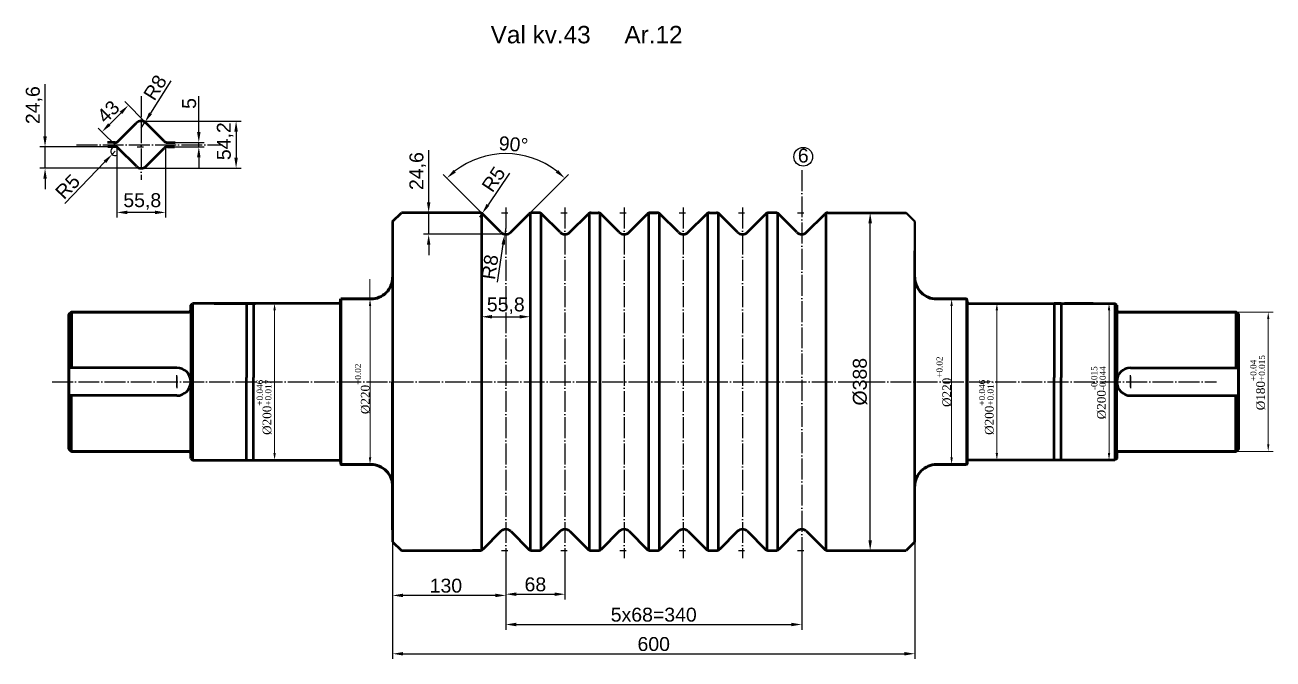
# Model space of a CAD drawing. Header units: millimetres. Extents: x 1526 to 31626, y -4643 to 9189.
# Drawn here: x 9181 to 10615, y 1457 to 2186 of the extents above; entities that cross this region are included whole.
import ezdxf

# ---------------------------------------------------------------- set-up
doc = ezdxf.new("R2010")
doc.units = ezdxf.units.MM
doc.linetypes.add('ACAD_ISO04W100', pattern=[30, 24, -3, 0, -3])
for name, color, linetype, lineweight in [('êîíòóðíàÿ', 7, 'Continuous', 53), ('контурная', 7, 'Continuous', 50), ('осевые', 1, 'ACAD_ISO04W100', 25), ('тонкая', 7, 'Continuous', 20), ('тонкий', 7, 'Continuous', 20)]:
    doc.layers.add(name, color=color, linetype=linetype, lineweight=lineweight)
doc.styles.add('s2.5v4', font='times.ttf', dxfattribs={"height": 10})
doc.styles.add('s2v4', font='arial.ttf', dxfattribs={"height": 8})
doc.styles.add('s3v2.5', font='arial.ttf', dxfattribs={"width": 0.8, "height": 7.5})
doc.styles.get("Standard").update_dxf_attribs({"font": 'arial.ttf'})
doc.dimstyles.new('s2.5v4', dxfattribs={"dimtxt": 10, "dimasz": 8, "dimexe": 5.5, "dimexo": 0.5, "dimgap": 3.5, "dimtad": 1, "dimdec": 0, "dimtxsty": 's2.5v4', "dimcen": 2.5, "dimclrd": 256, "dimclre": 1, "dimclrt": 256, "dimadec": 0, "dimazin": 0, "dimtfac": 1, "dimtdec": 0, "dimtmove": 0, "dimatfit": 3, "dimfxl": 1, "dimlwd": -1, "dimlwe": -1, "dimarcsym": 0})
doc.dimstyles.new('s3v2.5', dxfattribs={"dimtxt": 7.5, "dimasz": 4, "dimexe": 1.25, "dimexo": 0.625, "dimtad": 1, "dimtxsty": 's3v2.5', "dimcen": 1.5, "dimclrd": 6, "dimclre": 256, "dimclrt": 1, "dimadec": 0, "dimazin": 0, "dimtfac": 1, "dimtmove": 0, "dimatfit": 3, "dimfxl": 1, "dimlwd": -1, "dimlwe": -1, "dimarcsym": 0})
doc.dimstyles.new('s4v4', dxfattribs={"dimtxt": 16, "dimasz": 12, "dimexe": 6, "dimexo": 0, "dimgap": 3, "dimtad": 1, "dimtxsty": 'Standard', "dimcen": 2.5, "dimadec": 0, "dimazin": 0, "dimtfac": 1, "dimtmove": 0, "dimatfit": 3, "dimfxl": 1, "dimarcsym": 0})

# ---------------------------------------------------------------- blocks, each defined once
blk = doc.blocks.new('*D29')
at = {"layer": 'Defpoints', "color": 0, "transparency": 16777216}
for p in [(9469.4, 1865.9), (9467.8, 1685.9), (9468.1, 1685.9)]:
    blk.add_point(p, dxfattribs=at)
at = {"layer": 'тонкая', "color": 1, "transparency": 16777216}
for p, q in [((9468.9, 1865.9), (9462.6, 1865.9)), ((9468.3, 1685.9), (9473.6, 1685.9))]:
    blk.add_line(p, q, dxfattribs=at)
at = {"layer": 'тонкая', "transparency": 16777216}
blk.add_line((9468.1, 1857.9), (9468.1, 1693.9), dxfattribs=at)
for points in [[(9466.8, 1857.9), (9469.5, 1857.9), (9468.1, 1865.9)], [(9466.8, 1693.9), (9469.5, 1693.9), (9468.1, 1685.9)]]:
    blk.add_solid(points, dxfattribs=at)
at = {"layer": 'тонкая', "transparency": 16777216, "insert": (9456.2, 1746.5), "char_height": 10, "attachment_point": 5, "rotation": 90, "style": 's2.5v4'}
blk.add_mtext('%%C200{\\H0.7x;\\S+0.046^ +0.017;}', dxfattribs=at)
blk = doc.blocks.new('*D30')
at = {"layer": 'Defpoints', "color": 0, "transparency": 16777216}
for p in [(9561.6, 1870.9), (9577.8, 1870.9), (9561.6, 1680.9)]:
    blk.add_point(p, dxfattribs=at)
at = {"layer": 'тонкая', "color": 1, "transparency": 16777216}
for p, q in [((9562.1, 1870.9), (9583.3, 1870.9)), ((9562.1, 1680.9), (9583.3, 1680.9))]:
    blk.add_line(p, q, dxfattribs=at)
at = {"layer": 'тонкая', "transparency": 16777216}
blk.add_line((9577.8, 1688.9), (9577.8, 1862.9), dxfattribs=at)
for points in [[(9576.5, 1862.9), (9579.2, 1862.9), (9577.8, 1870.9)], [(9576.5, 1688.9), (9579.2, 1688.9), (9577.8, 1680.9)]]:
    blk.add_solid(points, dxfattribs=at)
at = {"layer": 'тонкая', "transparency": 16777216, "insert": (9569.1, 1767.7), "char_height": 10, "attachment_point": 5, "rotation": 90, "style": 's2.5v4'}
blk.add_mtext('%%C220{\\H0.7x;\\S+0.02^ ;}', dxfattribs=at)
blk = doc.blocks.new('*D31')
at = {"layer": 'Defpoints', "color": 0, "transparency": 16777216}
for p in [(10246.1, 1870.9), (10246.1, 1870.9), (10246.1, 1680.9)]:
    blk.add_point(p, dxfattribs=at)
at = {"layer": 'тонкая', "color": 1, "transparency": 16777216}
for p, q in [((10245.6, 1870.9), (10240.6, 1870.9)), ((10245.6, 1680.9), (10240.6, 1680.9))]:
    blk.add_line(p, q, dxfattribs=at)
at = {"layer": 'тонкая', "transparency": 16777216}
blk.add_line((10246.1, 1688.9), (10246.1, 1862.9), dxfattribs=at)
for points in [[(10244.7, 1862.9), (10247.4, 1862.9), (10246.1, 1870.9)], [(10244.7, 1688.9), (10247.4, 1688.9), (10246.1, 1680.9)]]:
    blk.add_solid(points, dxfattribs=at)
at = {"layer": 'тонкая', "transparency": 16777216, "insert": (10237.3, 1775.9), "char_height": 10, "attachment_point": 5, "rotation": 90, "style": 's2.5v4'}
blk.add_mtext('%%C220{\\H0.7x;\\S+0.02^ ;}', dxfattribs=at)
blk = doc.blocks.new('*D6')
at = {"layer": 'Defpoints', "color": 0, "transparency": 16777216}
for p in [(10299.4, 1865.9), (10297.8, 1685.9), (10298.1, 1685.9)]:
    blk.add_point(p, dxfattribs=at)
at = {"layer": 'тонкая', "color": 1, "transparency": 16777216}
for p, q in [((10298.9, 1865.9), (10292.6, 1865.9)), ((10298.3, 1685.9), (10303.6, 1685.9))]:
    blk.add_line(p, q, dxfattribs=at)
at = {"layer": 'тонкая', "transparency": 16777216}
blk.add_line((10298.1, 1857.9), (10298.1, 1693.9), dxfattribs=at)
for points in [[(10296.7, 1857.9), (10299.4, 1857.9), (10298.1, 1865.9)], [(10296.7, 1693.9), (10299.4, 1693.9), (10298.1, 1685.9)]]:
    blk.add_solid(points, dxfattribs=at)
at = {"layer": 'тонкая', "transparency": 16777216, "insert": (10286.1, 1746.5), "char_height": 10, "attachment_point": 5, "rotation": 90, "style": 's2.5v4'}
blk.add_mtext('%%C200{\\H0.7x;\\S+0.046^ +0.017;}', dxfattribs=at)
blk = doc.blocks.new('*D7')
at = {"layer": 'Defpoints', "color": 0, "transparency": 16777216}
for p in [(10410.5, 1865.9), (10427, 1865.9), (10410.5, 1685.9)]:
    blk.add_point(p, dxfattribs=at)
at = {"layer": 'тонкая', "color": 1, "transparency": 16777216}
for p, q in [((10411, 1865.9), (10432.5, 1865.9)), ((10411, 1685.9), (10432.5, 1685.9))]:
    blk.add_line(p, q, dxfattribs=at)
at = {"layer": 'тонкая', "transparency": 16777216}
blk.add_line((10427, 1693.9), (10427, 1857.9), dxfattribs=at)
for points in [[(10425.6, 1857.9), (10428.3, 1857.9), (10427, 1865.9)], [(10425.6, 1693.9), (10428.3, 1693.9), (10427, 1685.9)]]:
    blk.add_solid(points, dxfattribs=at)
at = {"layer": 'тонкая', "transparency": 16777216, "insert": (10415, 1763.2), "char_height": 10, "attachment_point": 5, "rotation": 90, "style": 's2.5v4'}
blk.add_mtext('%%C200{\\H0.7x;\\S-0.015^ -0.044;}', dxfattribs=at)
blk = doc.blocks.new('*D8')
at = {"layer": 'Defpoints', "color": 0, "transparency": 16777216}
for p in [(10572.3, 1855.9), (10572.3, 1695.9), (10609.9, 1695.9)]:
    blk.add_point(p, dxfattribs=at)
at = {"layer": 'тонкая', "color": 1, "transparency": 16777216}
for p, q in [((10572.8, 1855.9), (10615.4, 1855.9)), ((10572.8, 1695.9), (10615.4, 1695.9))]:
    blk.add_line(p, q, dxfattribs=at)
at = {"layer": 'тонкая', "transparency": 16777216}
blk.add_line((10609.9, 1847.9), (10609.9, 1703.9), dxfattribs=at)
for points in [[(10608.6, 1847.9), (10611.2, 1847.9), (10609.9, 1855.9)], [(10608.6, 1703.9), (10611.2, 1703.9), (10609.9, 1695.9)]]:
    blk.add_solid(points, dxfattribs=at)
at = {"layer": 'тонкая', "transparency": 16777216, "insert": (10597.9, 1774.8), "char_height": 10, "attachment_point": 5, "rotation": 90, "style": 's2.5v4'}
blk.add_mtext('%%C180{\\H0.7x;\\S+0.04^ +0.015;}', dxfattribs=at)
blk = doc.blocks.new('*D32')
at = {"layer": 'Defpoints', "color": 0, "transparency": 16777216}
for p in [(10152.5, 1969.9), (10171.3, 1969.9), (10167.6, 1581.9)]:
    blk.add_point(p, dxfattribs=at)
at = {"layer": 'тонкая', "color": 0, "lineweight": -2, "transparency": 16777216}
for p, q in [((10171.3, 1969.9), (10146.5, 1969.9)), ((10152.5, 1593.9), (10152.5, 1957.9)), ((10167.6, 1581.9), (10146.5, 1581.9))]:
    blk.add_line(p, q, dxfattribs=at)
at = {"layer": 'тонкая', "color": 0, "transparency": 16777216}
for points in [[(10150.5, 1957.9), (10154.5, 1957.9), (10152.5, 1969.9)], [(10150.5, 1593.9), (10154.5, 1593.9), (10152.5, 1581.9)]]:
    blk.add_solid(points, dxfattribs=at)
at = {"layer": 'тонкая', "color": 0, "transparency": 16777216, "insert": (10140.9, 1775.9), "char_height": 16, "attachment_point": 5, "rotation": 90}
blk.add_mtext('%%C388', dxfattribs=at)
blk = doc.blocks.new('*D33')
at = {"layer": 'Defpoints', "color": 0, "transparency": 16777216}
for p in [(9350.8, 2050.6), (9350.8, 2045.6), (9381.1, 2050.6)]:
    blk.add_point(p, dxfattribs=at)
at = {"layer": 'тонкая', "color": 0, "lineweight": -2, "transparency": 16777216}
for p, q in [((9381.1, 2062.6), (9381.1, 2103.7)), ((9350.8, 2050.6), (9387.1, 2050.6)), ((9350.8, 2045.6), (9387.1, 2045.6)), ((9381.1, 2045.6), (9381.1, 2050.6)), ((9381.1, 2033.6), (9381.1, 2021.6))]:
    blk.add_line(p, q, dxfattribs=at)
at = {"layer": 'тонкая', "color": 0, "transparency": 16777216}
for points in [[(9379.1, 2062.6), (9383.1, 2062.6), (9381.1, 2050.6)], [(9379.1, 2033.6), (9383.1, 2033.6), (9381.1, 2045.6)]]:
    blk.add_solid(points, dxfattribs=at)
at = {"layer": 'тонкая', "color": 0, "transparency": 16777216, "insert": (9370, 2095.4), "char_height": 16, "attachment_point": 5, "rotation": 90}
blk.add_mtext('5', dxfattribs=at)
blk = doc.blocks.new('*D34')
at = {"layer": 'Defpoints', "color": 0, "transparency": 16777216}
for p in [(9314.9, 2075.2), (9314.9, 2021), (9423.9, 2021)]:
    blk.add_point(p, dxfattribs=at)
at = {"layer": 'тонкая', "color": 0, "lineweight": -2, "transparency": 16777216}
for p, q in [((9314.9, 2075.2), (9429.9, 2075.2)), ((9423.9, 2063.2), (9423.9, 2033)), ((9314.9, 2021), (9429.9, 2021))]:
    blk.add_line(p, q, dxfattribs=at)
at = {"layer": 'тонкая', "color": 0, "transparency": 16777216}
for points in [[(9421.9, 2063.2), (9425.9, 2063.2), (9423.9, 2075.2)], [(9421.9, 2033), (9425.9, 2033), (9423.9, 2021)]]:
    blk.add_solid(points, dxfattribs=at)
at = {"layer": 'тонкая', "color": 0, "transparency": 16777216, "insert": (9411.3, 2052.1), "char_height": 16, "attachment_point": 5, "rotation": 90}
blk.add_mtext('54,2', dxfattribs=at)
blk = doc.blocks.new('*D35')
at = {"layer": 'Defpoints', "color": 0, "transparency": 16777216}
for p in [(9314.9, 2067.2), (9319.2, 2074)]:
    blk.add_point(p, dxfattribs=at)
at = {"layer": 'тонкая', "color": 0, "lineweight": -2, "transparency": 16777216}
for p, q in [((9348.8, 2121.3), (9325.6, 2084.1)), ((9314.9, 2067.2), (9319.2, 2074))]:
    blk.add_line(p, q, dxfattribs=at)
at = {"layer": 'тонкая', "color": 0, "transparency": 16777216}
blk.add_solid([(9323.9, 2085.2), (9327.3, 2083.1), (9319.2, 2074)], dxfattribs=at)
at = {"layer": 'тонкая', "color": 0, "transparency": 16777216, "insert": (9330.9, 2113.7), "char_height": 16, "attachment_point": 5, "rotation": 57.9091}
blk.add_mtext('R8', dxfattribs=at)
blk = doc.blocks.new('*D9')
at = {"layer": 'Defpoints', "color": 0, "transparency": 16777216}
for p in [(9287, 2045.6), (9342.8, 2045.6), (9287, 1970.3)]:
    blk.add_point(p, dxfattribs=at)
at = {"layer": 'тонкая', "color": 0, "lineweight": -2, "transparency": 16777216}
for p, q in [((9287, 2045.6), (9287, 1964.3)), ((9342.8, 2045.6), (9342.8, 1964.3)), ((9330.8, 1970.3), (9299, 1970.3))]:
    blk.add_line(p, q, dxfattribs=at)
at = {"layer": 'тонкая', "color": 0, "transparency": 16777216}
for points in [[(9299, 1972.3), (9299, 1968.3), (9287, 1970.3)], [(9330.8, 1972.3), (9330.8, 1968.3), (9342.8, 1970.3)]]:
    blk.add_solid(points, dxfattribs=at)
at = {"layer": 'тонкая', "color": 0, "transparency": 16777216, "insert": (9316.1, 1982.9), "char_height": 16, "attachment_point": 5}
blk.add_mtext('55,8', dxfattribs=at)
blk = doc.blocks.new('*D36')
at = {"layer": 'Defpoints', "color": 0, "transparency": 16777216}
for p in [(9320.6, 2072.9), (9269.8, 2062.9), (9290.2, 2042.5)]:
    blk.add_point(p, dxfattribs=at)
at = {"layer": 'тонкая', "color": 0, "lineweight": -2, "transparency": 16777216}
for p, q in [((9320.6, 2072.9), (9295.9, 2097.5)), ((9291.7, 2084.8), (9278.3, 2071.3)), ((9290.2, 2042.5), (9265.5, 2067.1))]:
    blk.add_line(p, q, dxfattribs=at)
at = {"layer": 'тонкая', "color": 0, "transparency": 16777216}
for points in [[(9290.3, 2086.2), (9293.1, 2083.4), (9300.2, 2093.3)], [(9276.9, 2072.8), (9279.7, 2069.9), (9269.8, 2062.9)]]:
    blk.add_solid(points, dxfattribs=at)
at = {"layer": 'тонкая', "color": 0, "transparency": 16777216, "insert": (9277.1, 2086), "char_height": 16, "attachment_point": 5, "rotation": 45}
blk.add_mtext('43', dxfattribs=at)
blk = doc.blocks.new('*D37')
at = {"layer": 'Defpoints', "color": 0, "transparency": 16777216}
for p in [(9204.4, 2045.6), (9276.6, 2045.6), (9315, 2021)]:
    blk.add_point(p, dxfattribs=at)
at = {"layer": 'тонкая', "color": 0, "lineweight": -2, "transparency": 16777216}
for p, q in [((9204.4, 2057.6), (9204.4, 2117.4)), ((9276.6, 2045.6), (9198.4, 2045.6)), ((9204.4, 2021), (9204.4, 2045.6)), ((9315, 2021), (9198.4, 2021)), ((9204.4, 2009), (9204.4, 1997))]:
    blk.add_line(p, q, dxfattribs=at)
at = {"layer": 'тонкая', "color": 0, "transparency": 16777216}
for points in [[(9202.4, 2057.6), (9206.4, 2057.6), (9204.4, 2045.6)], [(9202.4, 2009), (9206.4, 2009), (9204.4, 2021)]]:
    blk.add_solid(points, dxfattribs=at)
at = {"layer": 'тонкая', "color": 0, "transparency": 16777216, "insert": (9191.8, 2093.5), "char_height": 16, "attachment_point": 5, "rotation": 90}
blk.add_mtext('24,6', dxfattribs=at)
blk = doc.blocks.new('*D38')
at = {"layer": 'Defpoints', "color": 0, "transparency": 16777216}
for p in [(9281.5, 2037), (9285, 2040.6)]:
    blk.add_point(p, dxfattribs=at)
at = {"layer": 'тонкая', "color": 0, "lineweight": -2, "transparency": 16777216}
for p, q in [((9285, 2040.6), (9281.5, 2037)), ((9227.3, 1980.6), (9273.2, 2028.3))]:
    blk.add_line(p, q, dxfattribs=at)
blk.add_arc((9285, 2040.6), 5, 90, 294.8987, dxfattribs=at)
at = {"layer": 'тонкая', "color": 0, "transparency": 16777216}
blk.add_solid([(9271.7, 2029.7), (9274.6, 2027), (9281.5, 2037)], dxfattribs=at)
at = {"layer": 'тонкая', "color": 0, "transparency": 16777216, "insert": (9230.4, 1999.9), "char_height": 16, "attachment_point": 5, "rotation": 46.1438}
blk.add_mtext('R5', dxfattribs=at)
blk = doc.blocks.new('*D39')
at = {"layer": 'Defpoints', "color": 0, "transparency": 16777216}
for p in [(9603.8, 1591.9), (9733.8, 1573.2), (9603.8, 1530.5)]:
    blk.add_point(p, dxfattribs=at)
at = {"layer": 'тонкая', "color": 0, "lineweight": -2, "transparency": 16777216}
for p, q in [((9603.8, 1591.9), (9603.8, 1524.5)), ((9733.8, 1573.2), (9733.8, 1524.5)), ((9721.8, 1530.5), (9615.8, 1530.5))]:
    blk.add_line(p, q, dxfattribs=at)
at = {"layer": 'тонкая', "color": 0, "transparency": 16777216}
for points in [[(9615.8, 1532.5), (9615.8, 1528.5), (9603.8, 1530.5)], [(9721.8, 1532.5), (9721.8, 1528.5), (9733.8, 1530.5)]]:
    blk.add_solid(points, dxfattribs=at)
at = {"layer": 'тонкая', "color": 0, "transparency": 16777216, "insert": (9665, 1541.6), "char_height": 16, "attachment_point": 5}
blk.add_mtext('130', dxfattribs=at)
blk = doc.blocks.new('*D40')
at = {"layer": 'Defpoints', "color": 0, "transparency": 16777216}
for p in [(9801.8, 1573.2), (9733.8, 1546), (9801.8, 1531.9)]:
    blk.add_point(p, dxfattribs=at)
at = {"layer": 'тонкая', "color": 0, "lineweight": -2, "transparency": 16777216}
for p, q in [((9801.8, 1573.2), (9801.8, 1525.9)), ((9733.8, 1546), (9733.8, 1525.9)), ((9745.8, 1531.9), (9789.8, 1531.9))]:
    blk.add_line(p, q, dxfattribs=at)
at = {"layer": 'тонкая', "color": 0, "transparency": 16777216}
for points in [[(9745.8, 1533.9), (9745.8, 1529.9), (9733.8, 1531.9)], [(9789.8, 1533.9), (9789.8, 1529.9), (9801.8, 1531.9)]]:
    blk.add_solid(points, dxfattribs=at)
at = {"layer": 'тонкая', "color": 0, "transparency": 16777216, "insert": (9767.8, 1543.1), "char_height": 16, "attachment_point": 5}
blk.add_mtext('68', dxfattribs=at)
blk = doc.blocks.new('*D41')
at = {"layer": 'Defpoints', "color": 0, "transparency": 16777216}
for p in [(10073.8, 1573.2), (9733.8, 1524.5), (10073.8, 1497.1)]:
    blk.add_point(p, dxfattribs=at)
at = {"layer": 'тонкая', "color": 0, "lineweight": -2, "transparency": 16777216}
for p, q in [((10073.8, 1573.2), (10073.8, 1491.1)), ((9733.8, 1524.5), (9733.8, 1491.1)), ((9745.8, 1497.1), (10061.8, 1497.1))]:
    blk.add_line(p, q, dxfattribs=at)
at = {"layer": 'тонкая', "color": 0, "transparency": 16777216}
for points in [[(9745.8, 1499.1), (9745.8, 1495.1), (9733.8, 1497.1)], [(10061.8, 1499.1), (10061.8, 1495.1), (10073.8, 1497.1)]]:
    blk.add_solid(points, dxfattribs=at)
at = {"layer": 'тонкая', "color": 0, "transparency": 16777216, "insert": (9903.8, 1508.3), "char_height": 16, "attachment_point": 5}
blk.add_mtext('5x68=340', dxfattribs=at)
blk = doc.blocks.new('*D42')
at = {"layer": 'Defpoints', "color": 0, "transparency": 16777216}
for p in [(10203.8, 1591.9), (9603.8, 1524.5), (10203.8, 1463.5)]:
    blk.add_point(p, dxfattribs=at)
at = {"layer": 'тонкая', "color": 0, "lineweight": -2, "transparency": 16777216}
for p, q in [((10203.8, 1591.9), (10203.8, 1457.5)), ((9603.8, 1524.5), (9603.8, 1457.5)), ((9615.8, 1463.5), (10191.8, 1463.5))]:
    blk.add_line(p, q, dxfattribs=at)
at = {"layer": 'тонкая', "color": 0, "transparency": 16777216}
for points in [[(9615.8, 1465.5), (9615.8, 1461.5), (9603.8, 1463.5)], [(10191.8, 1465.5), (10191.8, 1461.5), (10203.8, 1463.5)]]:
    blk.add_solid(points, dxfattribs=at)
at = {"layer": 'тонкая', "color": 0, "transparency": 16777216, "insert": (9903.8, 1474.6), "char_height": 16, "attachment_point": 5}
blk.add_mtext('600', dxfattribs=at)
blk = doc.blocks.new('*D43')
at = {"layer": 'Defpoints', "color": 0, "transparency": 16777216}
for p in [(9733.8, 1953.3), (9732.6, 1945.4)]:
    blk.add_point(p, dxfattribs=at)
at = {"layer": 'тонкая', "color": 0, "lineweight": -2, "transparency": 16777216}
for p, q in [((9733.8, 1953.3), (9732.6, 1945.4)), ((9724.2, 1890.2), (9730.8, 1933.5))]:
    blk.add_line(p, q, dxfattribs=at)
at = {"layer": 'тонкая', "color": 0, "transparency": 16777216}
blk.add_solid([(9728.9, 1933.8), (9732.8, 1933.2), (9732.6, 1945.4)], dxfattribs=at)
at = {"layer": 'тонкая', "color": 0, "transparency": 16777216, "insert": (9715.6, 1907.6), "char_height": 16, "attachment_point": 5, "rotation": 81.3511}
blk.add_mtext('R8', dxfattribs=at)
blk = doc.blocks.new('*D44')
at = {"layer": 'Defpoints', "color": 0, "transparency": 16777216}
for p in [(9705.9, 1969.9), (9761.7, 1969.9), (9761.7, 1850.5)]:
    blk.add_point(p, dxfattribs=at)
at = {"layer": 'тонкая', "color": 0, "lineweight": -2, "transparency": 16777216}
for p, q in [((9705.9, 1969.9), (9705.9, 1844.5)), ((9761.7, 1969.9), (9761.7, 1844.5)), ((9717.9, 1850.5), (9749.7, 1850.5))]:
    blk.add_line(p, q, dxfattribs=at)
at = {"layer": 'тонкая', "color": 0, "transparency": 16777216}
for points in [[(9717.9, 1852.5), (9717.9, 1848.5), (9705.9, 1850.5)], [(9749.7, 1852.5), (9749.7, 1848.5), (9761.7, 1850.5)]]:
    blk.add_solid(points, dxfattribs=at)
at = {"layer": 'тонкая', "color": 0, "transparency": 16777216, "insert": (9733.8, 1863.2), "char_height": 16, "attachment_point": 5}
blk.add_mtext('55,8', dxfattribs=at)
blk = doc.blocks.new('*D45')
at = {"layer": 'Defpoints', "color": 0, "transparency": 16777216}
for p in [(9645.2, 1969.9), (9697.2, 1969.9), (9733.8, 1945.3)]:
    blk.add_point(p, dxfattribs=at)
at = {"layer": 'тонкая', "color": 0, "lineweight": -2, "transparency": 16777216}
for p, q in [((9645.2, 1981.9), (9645.2, 2041.7)), ((9697.2, 1969.9), (9639.2, 1969.9)), ((9645.2, 1945.3), (9645.2, 1969.9)), ((9733.8, 1945.3), (9639.2, 1945.3)), ((9645.2, 1933.3), (9645.2, 1921.3))]:
    blk.add_line(p, q, dxfattribs=at)
at = {"layer": 'тонкая', "color": 0, "transparency": 16777216}
for points in [[(9643.2, 1981.9), (9647.2, 1981.9), (9645.2, 1969.9)], [(9643.2, 1933.3), (9647.2, 1933.3), (9645.2, 1945.3)]]:
    blk.add_solid(points, dxfattribs=at)
at = {"layer": 'тонкая', "color": 0, "transparency": 16777216, "insert": (9632.6, 2017.8), "char_height": 16, "attachment_point": 5, "rotation": 90}
blk.add_mtext('24,6', dxfattribs=at)
blk = doc.blocks.new('*D46')
at = {"layer": 'Defpoints', "color": 0, "transparency": 16777216}
for p in [(9709, 2034.5), (9707.4, 1968.4), (9760.3, 1968.4), (9728.2, 1947.6), (9739.5, 1947.6)]:
    blk.add_point(p, dxfattribs=at)
at = {"layer": 'тонкая', "color": 0, "lineweight": -2, "transparency": 16777216}
for p, q in [((9707.4, 1968.4), (9661.9, 2013.9)), ((9760.3, 1968.4), (9805.8, 2013.9))]:
    blk.add_line(p, q, dxfattribs=at)
blk.add_arc((9733.8, 1942), 95.8, 52.184, 127.816, dxfattribs=at)
at = {"layer": 'тонкая', "color": 0, "transparency": 16777216}
for points in [[(9676.4, 2016.1), (9673.8, 2019.1), (9666.1, 2009.7)], [(9793.9, 2019.1), (9791.2, 2016.1), (9801.6, 2009.7)]]:
    blk.add_solid(points, dxfattribs=at)
at = {"layer": 'тонкая', "color": 0, "transparency": 16777216, "insert": (9742.7, 2048.5), "char_height": 16, "attachment_point": 5, "rotation": 355.2566}
blk.add_mtext('90°', dxfattribs=at)
blk = doc.blocks.new('*D47')
at = {"layer": 'Defpoints', "color": 0, "transparency": 16777216}
for p in [(9703.8, 1964.9), (9706.6, 1969)]:
    blk.add_point(p, dxfattribs=at)
at = {"layer": 'тонкая', "color": 0, "lineweight": -2, "transparency": 16777216}
for p, q in [((9737.9, 2015.4), (9713.4, 1979)), ((9703.8, 1964.9), (9706.6, 1969))]:
    blk.add_line(p, q, dxfattribs=at)
at = {"layer": 'тонкая', "color": 0, "transparency": 16777216}
blk.add_solid([(9711.7, 1980.1), (9715, 1977.9), (9706.6, 1969)], dxfattribs=at)
at = {"layer": 'тонкая', "color": 0, "transparency": 16777216, "insert": (9719.8, 2008.4), "char_height": 16, "attachment_point": 5, "rotation": 55.9735}
blk.add_mtext('R5', dxfattribs=at)

msp = doc.modelspace()

# ---------------------------------------------------------------- linework, layer by layer
at = {"lineweight": 40}
msp.add_line((10203.81519, 1959.89977), (10203.81519, 1917.67097), dxfattribs=at)
msp.add_circle((10075.59968, 2034.25602), 10.75362)
at = {"layer": 'êîíòóðíàÿ'}
for points in [[(9603.81519, 1895.89977, -0.4142135624), (9578.81519, 1870.89977), (9544.31482, 1870.89977)], [(10203.81519, 1895.89977, 0.4142135624), (10228.81519, 1870.89977), (10263.31556, 1870.89977)], [(9231.81519, 1775.89977), (9231.81519, 1852.89977), (9234.81519, 1855.89977), (9369.81482, 1855.89977, 0.4142135624), (9371.81482, 1857.89977), (9371.81482, 1863.89977)], [(10575.81519, 1775.89977), (10575.81519, 1852.89977), (10572.81519, 1855.89977), (10437.81556, 1855.89977, -0.4142135624), (10435.81556, 1857.89977), (10435.81556, 1863.89977)], [(9231.81519, 1775.89977), (9231.81519, 1698.89977), (9234.81519, 1695.89977), (9369.81482, 1695.89977, -0.4142135624), (9371.81482, 1693.89977), (9371.81482, 1687.90737)], [(10575.81519, 1775.89977), (10575.81519, 1698.89977), (10572.81519, 1695.89977), (10437.81556, 1695.89977, 0.4142135624), (10435.81556, 1693.89977), (10435.81556, 1687.90737)], [(9603.81519, 1655.89977, 0.4142135624), (9578.81519, 1680.89977), (9544.31482, 1680.89977)], [(10203.81519, 1655.89977, -0.4142135624), (10228.81519, 1680.89977), (10263.31556, 1680.89977)]]:
    msp.add_lwpolyline(points, format="xyb", dxfattribs=at)
for points in [[(9543.81482, 1868.89977), (9543.81482, 1683.90737)], [(10263.81556, 1868.89977), (10263.81556, 1683.90737)]]:
    msp.add_lwpolyline(points, dxfattribs=at)
at = {"layer": 'контурная'}
for p, q in [((9288.49439, 2052.07184), (9309.27865, 2072.8561)), ((9341.37662, 2052.07184), (9320.59236, 2072.8561)), ((9284.95885, 2050.60738), (9276.03997, 2050.60738)), ((9284.95885, 2045.60738), (9276.64895, 2045.60738)), ((9309.29975, 2023.33754), (9288.49438, 2044.14291)), ((9320.61346, 2023.33754), (9341.41882, 2044.14291)), ((9344.91215, 2050.60738), (9353.83103, 2050.60738)), ((9344.95436, 2045.60738), (9353.22205, 2045.60738)), ((9603.81519, 1959.89977), (9613.81519, 1969.89977)), ((9703.83854, 1969.89977), (9613.81519, 1969.89977)), ((9703.83854, 1969.89977), (9695.52864, 1969.89977)), ((9705.93854, 1969.43739), (9705.93854, 1582.36215)), ((9728.17944, 1947.62994), (9707.37407, 1968.43531)), ((9739.49315, 1947.62994), (9760.29851, 1968.43531)), ((9761.72404, 1969.43275), (9761.72404, 1582.36679)), ((9771.83854, 1969.89977), (9763.83404, 1969.89977)), ((9773.94854, 1969.43275), (9773.94854, 1582.36679)), ((9796.17944, 1947.62994), (9775.37407, 1968.43531)), ((9807.49315, 1947.62994), (9828.29851, 1968.43531)), ((9829.72404, 1969.89977), (9829.72404, 1582.36679)), ((9831.83404, 1969.89977), (9840.10174, 1969.89977)), ((9841.93854, 1969.43739), (9841.93854, 1582.36215)), ((9864.17944, 1947.62994), (9843.37407, 1968.43531)), ((9875.49315, 1947.62994), (9896.29851, 1968.43531)), ((9897.72404, 1969.43275), (9897.72404, 1582.36679)), ((9907.83854, 1969.89977), (9899.83404, 1969.89977)), ((9899.83404, 1969.89977), (9907.83854, 1969.89977)), ((9909.94854, 1969.43275), (9909.94854, 1582.36679)), ((9932.17944, 1947.62994), (9911.37407, 1968.43531)), ((9943.49315, 1947.62994), (9964.29851, 1968.43531)), ((9965.72404, 1969.89977), (9965.72404, 1582.36679)), ((9967.83404, 1969.89977), (9976.10174, 1969.89977)), ((9977.93854, 1969.43739), (9977.93854, 1582.36215)), ((10000.17944, 1947.62994), (9979.37407, 1968.43531)), ((10011.49315, 1947.62994), (10032.29851, 1968.43531)), ((10033.72404, 1969.43275), (10033.72404, 1582.36679)), ((10043.83854, 1969.89977), (10035.83404, 1969.89977)), ((10045.94854, 1969.43275), (10045.94854, 1582.36679)), ((10068.17944, 1947.62994), (10047.37407, 1968.43531)), ((10079.49315, 1947.62994), (10100.29851, 1968.43531)), ((10101.72404, 1969.89977), (10101.72404, 1582.36679)), ((10103.83404, 1969.89977), (10193.81519, 1969.89977)), ((9603.81519, 1959.89977), (9603.81519, 1591.89977)), ((10203.81519, 1591.89977), (10203.81519, 1926.17097)), ((9371.81482, 1863.89977), (9373.81482, 1865.89977)), ((9541.81482, 1865.89977), (9373.81482, 1865.89977)), ((9373.81482, 1865.89977), (9373.81482, 1685.90737)), ((9398.81482, 1865.89977), (9431.81482, 1865.89977)), ((9405.13984, 1865.89977), (9438.13984, 1865.89977)), ((9426.7593, 1865.89977), (9434.7593, 1865.89977)), ((9435.81482, 1865.89977), (9435.81482, 1780.89977)), ((9435.81482, 1865.89977), (9443.81482, 1865.89977)), ((9438.13984, 1865.89977), (9446.13984, 1865.89977)), ((9443.81482, 1865.89977), (9443.81482, 1780.89977)), ((9543.81482, 1870.39977), (9544.31482, 1870.89977)), ((9543.81482, 1868.89977), (9543.81482, 1870.39977)), ((9544.31482, 1870.89977), (9544.31482, 1680.89977)), ((10261.81556, 1870.89977), (10263.31556, 1870.89977)), ((10263.81556, 1870.39977), (10263.31556, 1870.89977)), ((10263.31556, 1870.89977), (10263.31556, 1680.89977)), ((10263.81556, 1868.89977), (10263.81556, 1870.39977)), ((10265.81556, 1865.89977), (10433.81556, 1865.89977)), ((10371.81556, 1865.89977), (10363.81556, 1865.89977)), ((10363.81556, 1865.89977), (10363.81556, 1780.89977)), ((10371.81556, 1865.89977), (10371.81556, 1780.89977)), ((10408.81556, 1865.89977), (10375.81556, 1865.89977)), ((10435.81556, 1863.89977), (10433.81556, 1865.89977)), ((10433.81556, 1865.89977), (10433.81556, 1685.90737)), ((9234.81519, 1855.89977), (9234.81519, 1791.89977)), ((9371.81482, 1857.89977), (9371.81482, 1775.89977)), ((10435.81556, 1857.89977), (10435.81556, 1775.89977)), ((10548.95739, 1855.89977), (10550.95739, 1855.89977)), ((10572.81519, 1855.89977), (10572.81519, 1791.89977)), ((9603.81519, 1812.03663), (9603.81519, 1812.03663)), ((10203.81519, 1812.03663), (10203.81519, 1812.03663)), ((9355.81482, 1791.89977), (9231.81519, 1791.89977)), ((9435.81482, 1685.90737), (9435.81482, 1780.89977)), ((9443.81482, 1685.90737), (9443.81482, 1780.89977)), ((10363.81556, 1685.90737), (10363.81556, 1780.89977)), ((10371.81556, 1685.90737), (10371.81556, 1780.89977)), ((10451.81556, 1791.89977), (10575.81519, 1791.89977)), ((9371.81482, 1693.89977), (9371.81482, 1775.89977)), ((9603.81519, 1605.89977), (9603.81519, 1775.89977)), ((10435.81556, 1693.89977), (10435.81556, 1775.89977)), ((9355.81482, 1759.89977), (9231.81519, 1759.89977)), ((9234.81519, 1695.89977), (9234.81519, 1759.89977)), ((10451.81556, 1759.89977), (10575.81519, 1759.89977)), ((10572.81519, 1695.89977), (10572.81519, 1759.89977)), ((9371.81482, 1687.90737), (9373.81482, 1685.90737)), ((9373.81482, 1685.90737), (9541.81482, 1685.90737)), ((9543.81482, 1683.90737), (9543.81482, 1681.39977)), ((9543.81482, 1681.39977), (9544.31482, 1680.89977)), ((10261.81556, 1680.89977), (10263.31556, 1680.89977)), ((10263.81556, 1681.39977), (10263.31556, 1680.89977)), ((10263.81556, 1683.90737), (10263.81556, 1681.39977)), ((10433.81556, 1685.90737), (10265.81556, 1685.90737)), ((10435.81556, 1687.90737), (10433.81556, 1685.90737)), ((9603.81519, 1591.89977), (9613.81519, 1581.89977)), ((9728.17944, 1604.1696), (9707.37407, 1583.36424)), ((9739.49315, 1604.1696), (9760.29851, 1583.36424)), ((9796.17944, 1604.1696), (9775.37407, 1583.36424)), ((9807.49315, 1604.1696), (9828.29851, 1583.36424)), ((9864.17944, 1604.1696), (9843.37407, 1583.36424)), ((9875.49315, 1604.1696), (9896.29851, 1583.36424)), ((9932.17944, 1604.1696), (9911.37407, 1583.36424)), ((9943.49315, 1604.1696), (9964.29851, 1583.36424)), ((10000.17944, 1604.1696), (9979.37407, 1583.36424)), ((10011.49315, 1604.1696), (10032.29851, 1583.36424)), ((10068.17944, 1604.1696), (10047.37407, 1583.36424)), ((10079.49315, 1604.1696), (10100.29851, 1583.36424)), ((10203.81519, 1591.89977), (10193.81519, 1581.89977)), ((9613.81519, 1581.89977), (9703.83854, 1581.89977)), ((9703.83854, 1581.89977), (9695.52864, 1581.89977)), ((9763.83404, 1581.89977), (9771.83854, 1581.89977)), ((9831.83404, 1581.89977), (9839.83854, 1581.89977)), ((9899.83404, 1581.89977), (9907.83854, 1581.89977)), ((9967.83404, 1581.89977), (9975.83854, 1581.89977)), ((10035.83404, 1581.89977), (10043.83854, 1581.89977)), ((10103.83404, 1581.89977), (10193.81519, 1581.89977))]:
    msp.add_line(p, q, dxfattribs=at)
for centre, radius, start, end in [((9314.9355, 2067.19925), 8, 45, 135), ((9284.95885, 2055.60738), 5, 270, 315), ((9344.91215, 2055.60738), 5, 225, 270), ((9284.95885, 2040.60738), 5, 45, 90), ((9344.95436, 2040.60738), 5, 90, 135), ((9314.9566, 2028.9944), 8, 225, 315), ((9703.83854, 1964.89977), 5, 45, 90), ((9763.83404, 1964.89977), 5, 90, 135), ((9771.83854, 1964.89977), 5, 45, 90), ((9831.83404, 1964.89977), 5, 90, 135), ((9839.83854, 1964.89977), 5, 45, 90), ((9899.83404, 1964.89977), 5, 90, 135), ((9907.83854, 1964.89977), 5, 45, 90), ((9967.83404, 1964.89977), 5, 90, 135), ((9975.83854, 1964.89977), 5, 45, 90), ((10035.83404, 1964.89977), 5, 90, 135), ((10043.83854, 1964.89977), 5, 45, 90), ((10103.83404, 1964.89977), 5, 90, 135), ((9733.83629, 1953.2868), 8, 225, 315), ((9801.83629, 1953.2868), 8, 225, 315), ((9869.83629, 1953.2868), 8, 225, 315), ((9937.83629, 1953.2868), 8, 225, 315), ((10005.83629, 1953.2868), 8, 225, 315), ((10073.83629, 1953.2868), 8, 225, 315), ((9541.81482, 1867.89977), 2, 270, 0), ((10265.81556, 1867.89977), 2, 180, 270), ((9355.81482, 1775.89977), 16, 0, 90), ((10451.81556, 1775.89977), 16, 90, 180), ((9355.81482, 1775.89977), 16, 270, 0), ((10451.81556, 1775.89977), 16, 180, 270), ((9541.81482, 1683.90737), 2, 0, 90), ((10265.81556, 1683.90737), 2, 90, 180), ((9733.83629, 1598.51275), 8, 45, 135), ((9801.83629, 1598.51275), 8, 45, 135), ((9869.83629, 1598.51275), 8, 45, 135), ((9937.83629, 1598.51275), 8, 45, 135), ((10005.83629, 1598.51275), 8, 45, 135), ((10073.83629, 1598.51275), 8, 45, 135), ((9703.83854, 1586.89977), 5, 270, 315), ((9763.83404, 1586.89977), 5, 225, 270), ((9771.83854, 1586.89977), 5, 270, 315), ((9831.83404, 1586.89977), 5, 225, 270), ((9839.83854, 1586.89977), 5, 270, 315), ((9899.83404, 1586.89977), 5, 225, 270), ((9907.83854, 1586.89977), 5, 270, 315), ((9967.83404, 1586.89977), 5, 225, 270), ((9975.83854, 1586.89977), 5, 270, 315), ((10035.83404, 1586.89977), 5, 225, 270), ((10043.83854, 1586.89977), 5, 270, 315), ((10103.83404, 1586.89977), 5, 225, 270)]:
    msp.add_arc(centre, radius, start, end, dxfattribs=at)
at = {"layer": 'осевые'}
for p, q in [((9314.9355, 2103.75972), (9314.9355, 2007.70556)), ((9240.63214, 2048.10738), (9408.34571, 2048.10738)), ((9310.14645, 2045.60738), (9317.37368, 2045.60738)), ((10073.81519, 2018.85928), (10073.81519, 1573.23771)), ((9729.02614, 1969.89977), (9736.25337, 1969.89977)), ((9733.81519, 1975.90545), (9733.81519, 1573.23771)), ((9797.02614, 1969.89977), (9804.25337, 1969.89977)), ((9801.81519, 1975.90545), (9801.81519, 1573.23771)), ((9865.02614, 1969.89977), (9872.25337, 1969.89977)), ((9869.81519, 1975.90545), (9869.81519, 1573.23771)), ((9933.02614, 1969.89977), (9940.25337, 1969.89977)), ((9937.81519, 1975.90545), (9937.81519, 1573.23771)), ((10001.02614, 1969.89977), (10008.25337, 1969.89977)), ((10005.81519, 1975.90545), (10005.81519, 1573.23771)), ((10069.02614, 1969.89977), (10076.25337, 1969.89977)), ((9355.81482, 1769.81597), (9355.81482, 1783.48743)), ((9355.81482, 1781.98357), (9355.81482, 1768.31212)), ((10451.81556, 1769.81597), (10451.81556, 1783.48743)), ((10451.81556, 1781.98357), (10451.81556, 1768.31212)), ((9212.55836, 1775.89977), (10550.43562, 1775.89977)), ((9729.02614, 1581.89977), (9736.25337, 1581.89977)), ((9797.02614, 1581.89977), (9804.25337, 1581.89977)), ((9865.02614, 1581.89977), (9872.25337, 1581.89977)), ((9933.02614, 1581.89977), (9940.25337, 1581.89977)), ((10001.02614, 1581.89977), (10008.25337, 1581.89977)), ((10069.02614, 1581.89977), (10076.25337, 1581.89977))]:
    msp.add_line(p, q, dxfattribs=at)
at = {"layer": 'тонкая'}
for p, q in [((9287.02992, 2050.60738), (9288.49439, 2052.07184)), ((9342.84108, 2050.60738), (9341.37662, 2052.07184)), ((9284.95885, 2050.60738), (9287.02992, 2050.60738)), ((9284.95885, 2045.60738), (9287.02992, 2045.60738)), ((9287.02992, 2045.60738), (9288.49439, 2044.14291)), ((9342.84108, 2045.60738), (9341.37662, 2044.14291)), ((9344.91215, 2050.60738), (9342.84108, 2050.60738)), ((9344.91215, 2045.60738), (9342.84108, 2045.60738)), ((9703.83854, 1969.89977), (9705.90961, 1969.89977)), ((9705.90961, 1969.89977), (9707.37408, 1968.43531)), ((9761.72077, 1969.89977), (9760.25631, 1968.43531)), ((9771.83854, 1969.89977), (9773.90961, 1969.89977)), ((9773.90961, 1969.89977), (9775.37408, 1968.43531)), ((9829.72077, 1969.89977), (9828.25631, 1968.43531)), ((9839.83854, 1969.89977), (9841.90961, 1969.89977)), ((9841.90961, 1969.89977), (9843.37408, 1968.43531)), ((9897.72077, 1969.89977), (9896.25631, 1968.43531)), ((9907.83854, 1969.89977), (9909.90961, 1969.89977)), ((9909.90961, 1969.89977), (9911.37408, 1968.43531)), ((9965.72077, 1969.89977), (9964.25631, 1968.43531)), ((9975.83854, 1969.89977), (9977.90961, 1969.89977)), ((9977.90961, 1969.89977), (9979.37408, 1968.43531)), ((10033.72077, 1969.89977), (10032.25631, 1968.43531)), ((10043.83854, 1969.89977), (10045.90961, 1969.89977)), ((10045.90961, 1969.89977), (10047.37408, 1968.43531)), ((10101.72077, 1969.89977), (10100.25631, 1968.43531)), ((9703.83854, 1581.89977), (9705.90961, 1581.89977)), ((9705.90961, 1581.89977), (9707.37408, 1583.36424)), ((9761.72077, 1581.89977), (9760.25631, 1583.36424)), ((9761.72077, 1581.89977), (9763.24188, 1581.89977)), ((9771.83854, 1581.89977), (9773.90961, 1581.89977)), ((9773.90961, 1581.89977), (9775.37408, 1583.36424)), ((9829.72077, 1581.89977), (9828.25631, 1583.36424)), ((9829.72077, 1581.89977), (9831.24188, 1581.89977)), ((9839.83854, 1581.89977), (9841.90961, 1581.89977)), ((9841.90961, 1581.89977), (9843.37408, 1583.36424)), ((9897.72077, 1581.89977), (9896.25631, 1583.36424)), ((9897.72077, 1581.89977), (9899.24188, 1581.89977)), ((9907.83854, 1581.89977), (9909.90961, 1581.89977)), ((9909.90961, 1581.89977), (9911.37408, 1583.36424)), ((9965.72077, 1581.89977), (9964.25631, 1583.36424)), ((9965.72077, 1581.89977), (9967.24188, 1581.89977)), ((9975.83854, 1581.89977), (9977.90961, 1581.89977)), ((9977.90961, 1581.89977), (9979.37408, 1583.36424)), ((10033.72077, 1581.89977), (10032.25631, 1583.36424)), ((10033.72077, 1581.89977), (10035.24188, 1581.89977)), ((10043.83854, 1581.89977), (10045.90961, 1581.89977)), ((10045.90961, 1581.89977), (10047.37408, 1583.36424)), ((10101.72077, 1581.89977), (10100.25631, 1583.36424)), ((10101.72077, 1581.89977), (10103.24188, 1581.89977))]:
    msp.add_line(p, q, dxfattribs=at)
at = {"layer": 'тонкая', "lineweight": 40}
msp.add_line((10193.81519, 1969.89977), (10203.81519, 1959.89977), dxfattribs=at)

# ---------------------------------------------------------------- texts
at = {"insert": (10075.5977, 2035.46189), "char_height": 16, "attachment_point": 5}
msp.add_mtext('6', dxfattribs=at)
at = {"layer": 'тонкая', "style": 's2v4'}
msp.add_text('Val kv.43     Ar.12', height=20, dxfattribs=at).set_placement((9716.43738, 2164.48633))

# ---------------------------------------------------------------- dimensions: what is measured, and where the dimension line sits
at = {"layer": 'тонкая'}
for center, mpoint, picture, middle in [((9314.9355, 2067.19925), (9319.18562, 2073.9769), '*D35', (9330.92939, 2113.72842)), ((9703.83854, 1964.89977), (9706.63642, 1969.04367), '*D47', (9719.7677, 2008.39371)), ((9733.83629, 1953.2868), (9732.63326, 1945.37777), '*D43', (9715.58843, 1907.59452))]:
    dim = msp.add_radius_dim(center=center, mpoint=mpoint, dimstyle='s4v4', override={"dimdec": 1}, dxfattribs=at)
    dim.commit()
    dim.dimension.update_dxf_attribs({"geometry": picture, "text_midpoint": middle})
for base, p1, p2, picture, middle in [((9204.43602, 2045.60738), (9314.9777, 2020.99443), (9276.64895, 2045.60738), '*D37', (9204.43602, 2093.5187)), ((9381.12856, 2050.60738), (9350.75227, 2045.60738), (9350.75227, 2050.60738), '*D33', (9381.12856, 2095.39885)), ((9423.9467, 2020.99443), (9314.9355, 2075.19925), (9314.9355, 2020.99443), '*D34', (9423.9467, 2052.0643)), ((9645.20902, 1969.89977), (9733.81519, 1945.28682), (9697.21644, 1969.89977), '*D45', (9645.20902, 2017.8111))]:
    dim = msp.add_linear_dim(base=base, p1=p1, p2=p2, angle=90, dimstyle='s4v4', override={"dimdec": 1}, dxfattribs=at)
    dim.commit()
    dim.dimension.update_dxf_attribs({"geometry": picture, "text_midpoint": middle, "dimtype": 160})
dim = msp.add_aligned_dim(p1=(9320.59236, 2072.8561), p2=(9290.18677, 2042.45052), distance=-28.85495, dimstyle='s4v4', override={"dimdec": 1}, dxfattribs=at)
dim.commit()
dim.dimension.update_dxf_attribs({"geometry": '*D36', "text_midpoint": (9277.08438, 2085.9585)})
dim = msp.add_angular_dim_2l(base=(9709.04974, 2034.47775), line1=((9739.49315, 1947.62994), (9760.29851, 1968.43531)), line2=((9728.17944, 1947.62994), (9707.37407, 1968.43531)), dimstyle='s4v4', override={"dimdec": 1}, dxfattribs=at)
dim.commit()
dim.dimension.update_dxf_attribs({"geometry": '*D46', "text_midpoint": (9741.75572, 2037.41296), "dimtype": 162})
dim = msp.add_radius_dim(center=(9284.95885, 2040.60738), mpoint=(9281.4946, 2037.00197), dimstyle='s4v4', override={"dimdec": 1}, dxfattribs=at)
dim.commit()
dim.dimension.update_dxf_attribs({"geometry": '*D38', "text_midpoint": (9238.39103, 1992.14213), "dimtype": 164})
for base, p1, p2, picture, middle in [((9287.02992, 1970.27033), (9342.84108, 2045.60738), (9287.02992, 2045.60738), '*D9', (9316.08838, 1970.27033)), ((9761.72077, 1850.53942), (9705.90961, 1969.89977), (9761.72077, 1969.89977), '*D44', (9733.81519, 1850.53942)), ((9603.81519, 1530.47319), (9733.81519, 1573.23771), (9603.81519, 1591.89977), '*D39', (9665.0447, 1530.47319))]:
    dim = msp.add_linear_dim(base=base, p1=p1, p2=p2, dimstyle='s4v4', override={"dimdec": 1}, dxfattribs=at)
    dim.commit()
    dim.dimension.update_dxf_attribs({"geometry": picture, "text_midpoint": middle, "dimtype": 160})
for base, p1, p2, text, dimstyle, picture, middle in [((10152.49557, 1969.89977), (10167.63234, 1581.89977), (10171.3012, 1969.89977), '%%C<>', 's4v4', '*D32', (10140.87893, 1775.89977)), ((10246.06538, 1870.89977), (10246.06538, 1680.89977), (10246.06538, 1870.89977), '%%C220{\\H0.7x;\\S+0.02^ ;}', 's2.5v4', '*D31', (10237.34908, 1775.89977))]:
    dim = msp.add_linear_dim(base=base, p1=p1, p2=p2, angle=90, text=text, dimstyle=dimstyle, dxfattribs=at)
    dim.commit()
    dim.dimension.update_dxf_attribs({"geometry": picture, "text_midpoint": middle})
for base, p1, p2, text, picture, middle in [((9468.14325, 1685.90737), (9469.43996, 1865.89977), (9467.84571, 1685.90737), '%%C200{\\H0.7x;\\S+0.046^ +0.017;}', '*D29', (9468.14325, 1746.45184)), ((9577.84047, 1870.89977), (9561.56501, 1680.89977), (9561.56501, 1870.89977), '%%C220{\\H0.7x;\\S+0.02^ ;}', '*D30', (9577.84047, 1767.7388)), ((10298.07355, 1685.90737), (10299.35129, 1865.89977), (10297.77602, 1685.90737), '%%C200{\\H0.7x;\\S+0.046^ +0.017;}', '*D6', (10298.07355, 1746.45184)), ((10426.95552, 1865.89977), (10410.52238, 1685.90737), (10410.52238, 1865.89977), '%%C200{\\H0.7x;\\S-0.015^ -0.044;}', '*D7', (10426.95552, 1763.16757)), ((10609.91038, 1695.89977), (10572.31519, 1855.89977), (10572.31519, 1695.89977), '%%C180{\\H0.7x;\\S+0.04^ +0.015;}', '*D8', (10609.91038, 1774.76265))]:
    dim = msp.add_linear_dim(base=base, p1=p1, p2=p2, angle=90, text=text, dimstyle='s2.5v4', dxfattribs=at)
    dim.commit()
    dim.dimension.update_dxf_attribs({"geometry": picture, "text_midpoint": middle, "dimtype": 160})
for base, p1, p2, picture, middle in [((10203.81519, 1463.46466), (9603.81519, 1524.47319), (10203.81519, 1591.89977), '*D42', (9903.81519, 1474.63382)), ((9801.81519, 1531.93968), (9733.81519, 1546.02957), (9801.81519, 1573.23771), '*D40', (9767.81519, 1543.10884))]:
    dim = msp.add_linear_dim(base=base, p1=p1, p2=p2, dimstyle='s4v4', override={"dimdec": 1}, dxfattribs=at)
    dim.commit()
    dim.dimension.update_dxf_attribs({"geometry": picture, "text_midpoint": middle})
dim = msp.add_linear_dim(base=(10073.81519, 1497.12515), p1=(9733.81519, 1524.47319), p2=(10073.81519, 1573.23771), text='5x68=340', dimstyle='s4v4', override={"dimdec": 1}, dxfattribs=at)
dim.commit()
dim.dimension.update_dxf_attribs({"geometry": '*D41', "text_midpoint": (9903.81519, 1508.29978)})

# ---------------------------------------------------------------- leaders
at = {"layer": 'тонкий'}
msp.add_leader([(9577.66425, 1870.89977), (9577.66425, 1893.55771)], dimstyle='s3v2.5', override={"dimgap": 0.625, "dimtad": 0}, dxfattribs=at)

doc.saveas('drawing.dxf')
